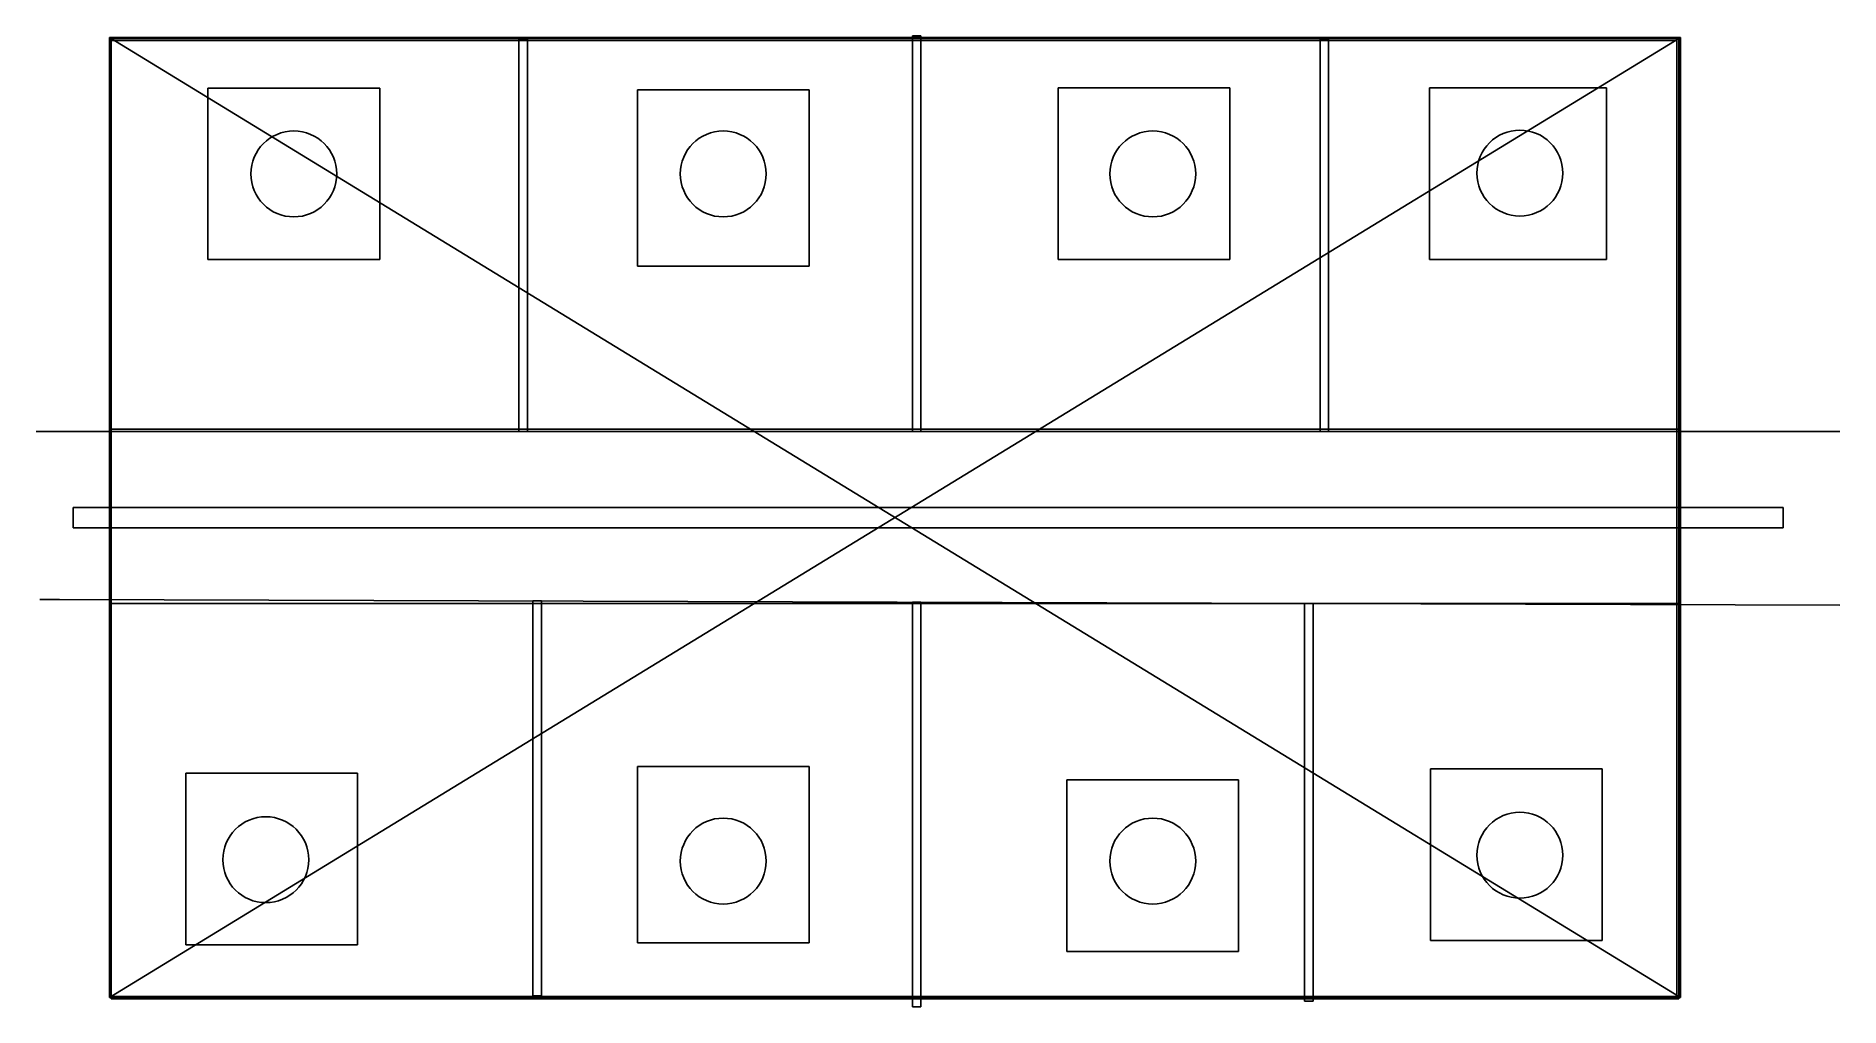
# Model space of a CAD drawing. Header units: millimetres. Extents: x -500 to 550, y -285 to 280.
import ezdxf

# ---------------------------------------------------------------- set-up
doc = ezdxf.new("R2010")
doc.units = ezdxf.units.MM
doc.header["$MEASUREMENT"] = 0
for name, color, linetype in [('piano steps v1_Sketch1', 7, 'Continuous'), ('piano steps v1_Sketch2', 7, 'Continuous'), ('piano steps v1_Sketch3', 7, 'Continuous'), ('piano steps v1_Sketch4', 7, 'Continuous'), ('piano steps v1_Sketch5', 7, 'Continuous'), ('piano steps v1_Sketch6', 7, 'Continuous'), ('piano steps v1_Sketch7', 7, 'Continuous'), ('piano steps v1_Sketch8', 7, 'Continuous')]:
    doc.layers.add(name, color=color, linetype=linetype)

msp = doc.modelspace()

# ---------------------------------------------------------------- linework, layer by layer
at = {"layer": 'piano steps v1_Sketch1'}
for p, q in [((457.2, 279.4), (-457.2, 279.4)), ((457.2, -279.4), (-457.2, 279.4)), ((-457.2, 279.4), (-457.2, -279.4)), ((-457.2, -279.4), (457.2, 279.4)), ((457.2, -279.4), (457.2, 279.4)), ((-457.2, -279.4), (457.2, -279.4))]:
    msp.add_line(p, q, dxfattribs=at)
msp.add_point((0, 0), dxfattribs=at)
msp.add_point((0, 0), dxfattribs=at)
at = {"layer": 'piano steps v1_Sketch2'}
for p, q in [((-457.2, 279.4, 3), (-457.2, -279.4, 3)), ((457.2, 279.4, 3), (-457.2, 279.4, 3)), ((457.2, -279.4, 3), (457.2, 279.4, 3)), ((-400, 150.2, 3), (-400, 250, 3)), ((-400, 250, 3), (-300, 250, 3)), ((-300, 250, 3), (-300, 150.2, 3)), ((-150, 146.4, 3), (-150, 249, 3)), ((-150, 249, 3), (-50, 249, 3)), ((-50, 249, 3), (-50, 146.4, 3)), ((194.9, 250.2, 3), (94.9, 250.2, 3)), ((94.9, 250.2, 3), (94.9, 150.2, 3)), ((194.9, 150.2, 3), (194.9, 250.2, 3)), ((311, 250.2, 3), (414.1, 250.2, 3)), ((311, 150.2, 3), (311, 250.2, 3)), ((414.1, 250.2, 3), (414.1, 150.2, 3)), ((-300, 150.2, 3), (-400, 150.2, 3)), ((94.9, 150.2, 3), (194.9, 150.2, 3)), ((414.1, 150.2, 3), (311, 150.2, 3)), ((-50, 146.4, 3), (-150, 146.4, 3)), ((-150, -145, 3), (-50, -145, 3)), ((-150, -247.6, 3), (-150, -145, 3)), ((-50, -145, 3), (-50, -247.6, 3)), ((311.6, -146.3, 3), (411.6, -146.3, 3)), ((311.6, -246.3, 3), (311.6, -146.3, 3)), ((411.6, -146.3, 3), (411.6, -246.3, 3)), ((-412.9, -248.8, 3), (-412.9, -148.8, 3)), ((-412.9, -148.8, 3), (-312.9, -148.8, 3)), ((-312.9, -148.8, 3), (-312.9, -248.8, 3)), ((100, -152.7, 3), (200, -152.7, 3)), ((100, -252.7, 3), (100, -152.7, 3)), ((200, -152.7, 3), (200, -252.7, 3)), ((-312.9, -248.8, 3), (-412.9, -248.8, 3)), ((-50, -247.6, 3), (-150, -247.6, 3)), ((411.6, -246.3, 3), (311.6, -246.3, 3)), ((200, -252.7, 3), (100, -252.7, 3)), ((-457.2, -279.4, 3), (457.2, -279.4, 3))]:
    msp.add_line(p, q, dxfattribs=at)
msp.add_point((0, 0, 3), dxfattribs=at)
at = {"layer": 'piano steps v1_Sketch3'}
for centre in [(-350, 200, 23), (-100, 200, 23), (150, 200, 23), (363.7, 200.5, 23), (-366.3, -199.2, 23), (-100, -200, 23), (150, -200, 23), (363.7, -196.6, 23)]:
    msp.add_circle(centre, 25, dxfattribs=at)
msp.add_point((0, 0, 23), dxfattribs=at)
at = {"layer": 'piano steps v1_Sketch4'}
for p, q in [((-457.2, 279.4, 3), (-457.2, -279.4, 3)), ((457.2, 279.4, 3), (-457.2, 279.4, 3)), ((457.2, -279.4, 3), (457.2, 279.4, 3)), ((-400, 250, 3), (-300, 250, 3)), ((-400, 150.2, 3), (-400, 250, 3)), ((-300, 250, 3), (-300, 150.2, 3)), ((-150, 146.4, 3), (-150, 249, 3)), ((-150, 249, 3), (-50, 249, 3)), ((-50, 249, 3), (-50, 146.4, 3)), ((94.9, 250.2, 3), (194.9, 250.2, 3)), ((94.9, 150.2, 3), (94.9, 250.2, 3)), ((194.9, 250.2, 3), (194.9, 150.2, 3)), ((311, 150.2, 3), (311, 250.2, 3)), ((311, 250.2, 3), (414.1, 250.2, 3)), ((414.1, 250.2, 3), (414.1, 150.2, 3)), ((-300, 150.2, 3), (-400, 150.2, 3)), ((194.9, 150.2, 3), (94.9, 150.2, 3)), ((414.1, 150.2, 3), (311, 150.2, 3)), ((-50, 146.4, 3), (-150, 146.4, 3)), ((-457.2, 51.4, 3), (457.2, 51.4, 3)), ((-457.2, -50.1, 3), (-457.2, 51.4, 3)), ((457.2, 51.4, 3), (457.2, -50.1, 3)), ((457.2, -50.1, 3), (-457.2, -50.1, 3)), ((-150, -247.6, 3), (-150, -145, 3)), ((-150, -145, 3), (-50, -145, 3)), ((-50, -145, 3), (-50, -247.6, 3)), ((311.6, -146.3, 3), (411.6, -146.3, 3)), ((311.6, -246.3, 3), (311.6, -146.3, 3)), ((411.6, -146.3, 3), (411.6, -246.3, 3)), ((-412.9, -148.8, 3), (-312.9, -148.8, 3)), ((-412.9, -248.8, 3), (-412.9, -148.8, 3)), ((-312.9, -148.8, 3), (-312.9, -248.8, 3)), ((100, -152.7, 3), (200, -152.7, 3)), ((100, -252.7, 3), (100, -152.7, 3)), ((200, -152.7, 3), (200, -252.7, 3)), ((-312.9, -248.8, 3), (-412.9, -248.8, 3)), ((-50, -247.6, 3), (-150, -247.6, 3)), ((411.6, -246.3, 3), (311.6, -246.3, 3)), ((200, -252.7, 3), (100, -252.7, 3)), ((-457.2, -279.4, 3), (457.2, -279.4, 3))]:
    msp.add_line(p, q, dxfattribs=at)
msp.add_point((0, 0, 3), dxfattribs=at)
at = {"layer": 'piano steps v1_Sketch5'}
for p, q in [((-456.2, -278.9, 3), (-456.2, 277.6, 3)), ((-456.2, 277.6, 3), (455, 277.6, 3)), ((455, 277.6, 3), (455, -278.9, 3)), ((455, -278.9, 3), (-456.2, -278.9, 3))]:
    msp.add_line(p, q, dxfattribs=at)
msp.add_point((0, 0, 38), dxfattribs=at)
at = {"layer": 'piano steps v1_Sketch6'}
for p, q in [((-456.2, 278.9, 38), (456.2, 278.9, 38)), ((-456.2, -280.2, 38), (-456.2, 278.9, 38)), ((456.2, 278.9, 38), (456.2, -280.2, 38)), ((456.2, -280.2, 38), (-456.2, -280.2, 38))]:
    msp.add_line(p, q, dxfattribs=at)
msp.add_point((0, 0, 38), dxfattribs=at)
at = {"layer": 'piano steps v1_Sketch7'}
for p, q in [((-218.9, 278.3, 41), (-218.9, 50, 41)), ((-213.9, 278.3, 41), (-218.9, 278.3, 41)), ((-213.9, 50, 41), (-213.9, 278.3, 41)), ((10.1, 280.3, 41), (15.1, 280.3, 41)), ((10.1, 50, 41), (10.1, 280.3, 41)), ((15.1, 280.3, 41), (15.1, 50, 41)), ((247.4, 50, 41), (247.4, 278.5, 41)), ((247.4, 278.5, 41), (252.4, 278.5, 41)), ((252.4, 278.5, 41), (252.4, 50, 41)), ((-500, 50, 41), (550, 50, 41)), ((-218.9, 50, 41), (-213.9, 50, 41)), ((252.4, 50, 41), (247.4, 50, 41)), ((-497.8, -47.7, 41), (-486.4, -47.8, 41)), ((-486.4, -47.8, 41), (550, -51, 41)), ((-210.8, -48.6, 41), (-210.8, -278.4, 41)), ((-205.8, -48.6, 41), (-210.8, -48.6, 41)), ((-205.8, -278.4, 41), (-205.8, -48.6, 41)), ((10.1, -284.9, 41), (10.1, -49.3, 41)), ((15.1, -49.3, 41), (15.1, -284.9, 41)), ((238.3, -281.6, 41), (238.3, -50, 41)), ((238.3, -50, 41), (243.3, -50, 41)), ((243.3, -50, 41), (243.3, -281.6, 41)), ((-210.8, -278.4, 41), (-205.8, -278.4, 41)), ((243.3, -281.6, 41), (238.3, -281.6, 41)), ((15.1, -284.9, 41), (10.1, -284.9, 41))]:
    msp.add_line(p, q, dxfattribs=at)
msp.add_point((0, 0, 41), dxfattribs=at)
at = {"layer": 'piano steps v1_Sketch8'}
for p, q in [((-456.2, 278.9, 41), (-456.2, -280.2, 41)), ((10.1, 278.9, 41), (-456.2, 278.9, 41)), ((-218.9, 50, 41), (-218.9, 278.3, 41)), ((-218.9, 278.3, 41), (-213.9, 278.3, 41)), ((-213.9, 278.3, 41), (-213.9, 50, 41)), ((10.1, 50, 41), (10.1, 278.9, 41)), ((456.2, 278.9, 41), (15.1, 278.9, 41)), ((15.1, 278.9, 41), (15.1, 50, 41)), ((247.4, 50, 41), (247.4, 278.5, 41)), ((247.4, 278.5, 41), (252.4, 278.5, 41)), ((252.4, 278.5, 41), (252.4, 50, 41)), ((456.2, -280.2, 41), (456.2, 278.9, 41)), ((-213.9, 50, 41), (-218.9, 50, 41)), ((15.1, 50, 41), (10.1, 50, 41)), ((252.4, 50, 41), (247.4, 50, 41)), ((-478.4, -6, 41), (-478.4, 5.8, 41)), ((-478.4, 5.8, 41), (516.9, 5.8, 41)), ((516.9, 5.8, 41), (516.9, -6, 41)), ((516.9, -6, 41), (-478.4, -6, 41)), ((-210.8, -278.4, 41), (-210.8, -48.6, 41)), ((-210.8, -48.6, 41), (-205.8, -48.6, 41)), ((-205.8, -48.6, 41), (-205.8, -278.4, 41)), ((10.1, -280.2, 41), (10.1, -49.3, 41)), ((10.1, -49.3, 41), (15.1, -49.3, 41)), ((15.1, -49.3, 41), (15.1, -280.2, 41)), ((238.3, -280.2, 41), (238.3, -50, 41)), ((238.3, -50, 41), (243.3, -50, 41)), ((243.3, -50, 41), (243.3, -280.2, 41)), ((-456.2, -280.2, 41), (10.1, -280.2, 41)), ((-205.8, -278.4, 41), (-210.8, -278.4, 41)), ((15.1, -280.2, 41), (238.3, -280.2, 41)), ((243.3, -280.2, 41), (456.2, -280.2, 41))]:
    msp.add_line(p, q, dxfattribs=at)
msp.add_point((0, 0, 41), dxfattribs=at)

doc.saveas('drawing.dxf')
